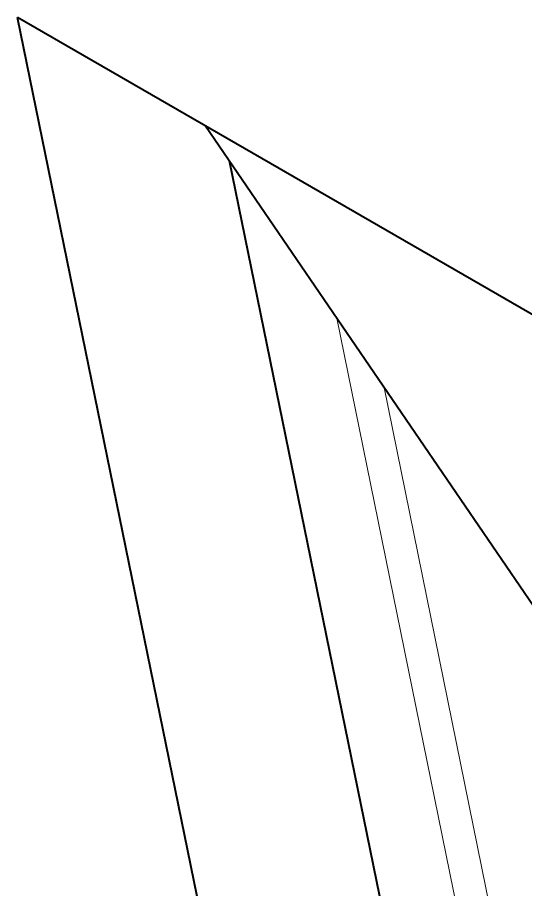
# Model space of a CAD drawing. Header units: inches. Extents: x 0 to 11, y 0 to 8.5.
# Drawn here: x 6.972 to 7.1188, y 5.8781 to 6.1299 of the extents above; entities that cross this region are included whole.
import ezdxf

# ---------------------------------------------------------------- set-up
doc = ezdxf.new("R2010")
doc.units = ezdxf.units.IN
doc.header["$LTSCALE"] = 0.5
doc.header["$MEASUREMENT"] = 0
doc.layers.add('TANGENT_LINES', color=7, linetype='Continuous', lineweight=15)
doc.layers.add('Visible', color=7, linetype='Continuous', lineweight=40)

msp = doc.modelspace()

# ---------------------------------------------------------------- linework, layer by layer
at = {"layer": 'TANGENT_LINES'}
for p, q in [((7.169243959545326, 5.527431677565188), (7.064246657645474, 6.043049314768292)), ((7.077883644681362, 6.023093177673092), (7.177285414019258, 5.534953915878535))]:
    msp.add_line(p, q, dxfattribs=at)
at = {"layer": 'Visible'}
for p, q in [((7.100451581146255, 5.502313570672817), (6.972024402446573, 6.129905261523733)), ((7.468228917260429, 5.843421454835647), (6.972024402446573, 6.129905261523733)), ((7.026311944539498, 6.098562334867061), (7.157459939663396, 5.906642568164537)), ((7.147592033225358, 5.529530123036685), (7.03321550433113, 6.088459781767599))]:
    msp.add_line(p, q, dxfattribs=at)

doc.saveas('drawing.dxf')
